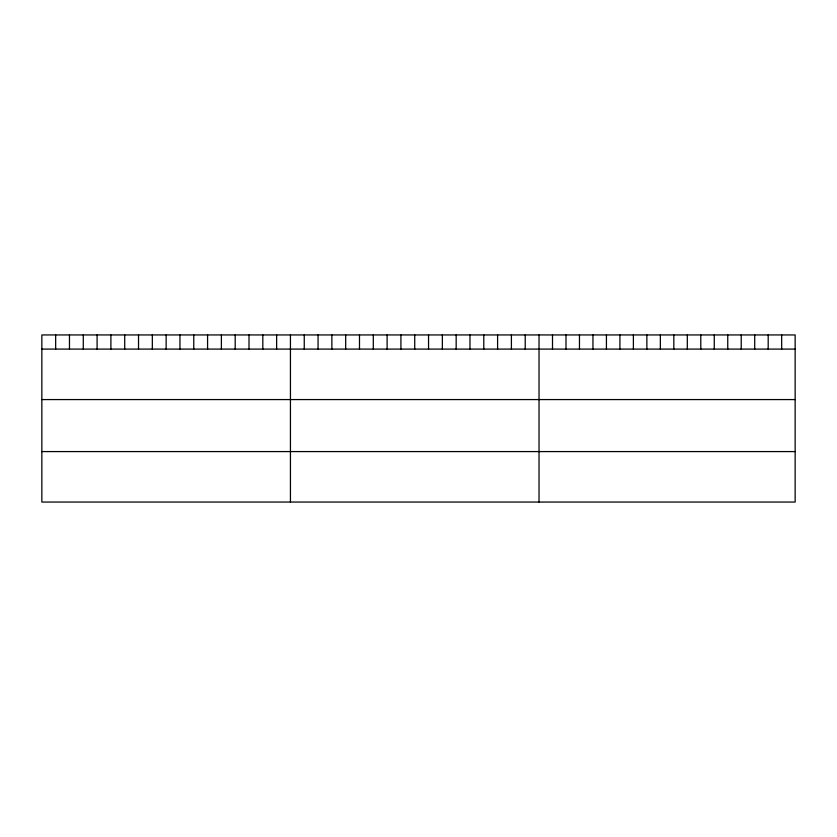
<?xml version="1.0" encoding="UTF-8"?>
<svg xmlns="http://www.w3.org/2000/svg" width="837" height="837" viewBox="0 0 837 837"><rect width="100%" height="100%" fill="white"/><g stroke="black" fill="none" stroke-linecap="round" stroke-linejoin="round"><path stroke-width="1.26" d="M795.15 349.092L795.15 502.054L41.85 502.054L41.85 334.946L795.15 334.946L795.15 349.092L41.85 349.092M41.85 399.573L795.15 399.573M41.85 451.582L795.15 451.582M781.674 334.946L781.674 349.092M768.188 334.946L768.188 349.092M754.712 334.946L754.712 349.092M741.226 334.946L741.226 349.092M727.751 334.946L727.751 349.092M714.264 334.946L714.264 349.092M700.789 334.946L700.789 349.092M687.313 334.946L687.313 349.092M673.827 334.946L673.827 349.092M660.351 334.946L660.351 349.092M646.865 334.946L646.865 349.092M633.389 334.946L633.389 349.092M619.914 334.946L619.914 349.092M606.427 334.946L606.427 349.092M592.952 334.946L592.952 349.092M579.466 334.946L579.466 349.092M565.99 334.946L565.99 349.092M552.504 334.946L552.504 349.092M539.028 334.946L539.028 502.054M525.217 334.946L525.217 349.092M511.407 334.946L511.407 349.092M497.596 334.946L497.596 349.092M483.786 334.946L483.786 349.092M469.975 334.946L469.975 349.092M456.165 334.946L456.165 349.092M442.354 334.946L442.354 349.092M428.544 334.946L428.544 349.092M414.733 334.946L414.733 349.092M400.923 334.946L400.923 349.092M387.112 334.946L387.112 349.092M373.302 334.946L373.302 349.092M359.491 334.946L359.491 349.092M345.681 334.946L345.681 349.092M331.87 334.946L331.87 349.092M318.06 334.946L318.06 349.092M304.25 334.946L304.25 349.092M290.439 334.946L290.439 502.054M276.628 334.946L276.628 349.092M262.818 334.946L262.818 349.092M249.007 334.946L249.007 349.092M235.197 334.946L235.197 349.092M221.386 334.946L221.386 349.092M207.576 334.946L207.576 349.092M193.765 334.946L193.765 349.092M179.955 334.946L179.955 349.092M166.144 334.946L166.144 349.092M152.334 334.946L152.334 349.092M138.523 334.946L138.523 349.092M124.713 334.946L124.713 349.092M110.902 334.946L110.902 349.092M97.092 334.946L97.092 349.092M83.281 334.946L83.281 349.092M69.471 334.946L69.471 349.092M55.66 334.946L55.66 349.092"/></g></svg>
